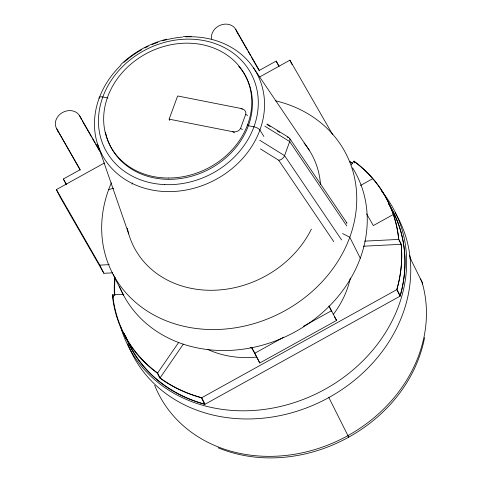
<?xml version="1.0" encoding="UTF-8"?>
<svg xmlns="http://www.w3.org/2000/svg" width="482" height="482" viewBox="0 0 482 482"><rect width="100%" height="100%" fill="white"/><g stroke="black" fill="none" stroke-linecap="round" stroke-linejoin="round"><path stroke-width="0.72" d="M424.6 337.611C407.368 426.064 301.069 481.837 218.099 447.802M169.146 119.156L232.613 131.682C235.541 132.261 239.307 131.333 240.566 128.357L245.706 114.306C246.76 111.378 243.759 108.866 241.096 108.498L177.635 95.966L169.146 119.156L169.809 120.482M341.618 239.958L284.555 155.632L289.694 141.575A5.398 3.525 -48.6 0 0 287.164 137.153M388.793 204.235A147.582 126.103 -26.6 0 1 400.108 296.141L205.037 404.241L201.771 397.71A147.582 126.103 -26.6 0 1 160.066 377.9L157.62 373.002L178.72 342.365M160.066 377.9L183.281 344.196M351.264 164.952L353.794 161.277A147.582 126.103 -26.6 0 1 398.686 239.415L401.138 244.308A147.582 126.103 -26.6 0 1 396.843 289.61L400.108 296.141M120.843 64.576C133.598 52.303 149.559 43.501 166.712 39.156M66.299 184.63L63.341 179.003L80.193 169.664L56.629 128.646A13.177 11.261 -26.6 0 1 62.54 112.493A13.177 11.261 -26.6 0 1 79.675 115.873L100.991 152.987M279.162 66.275L276.174 61.063L259.322 70.402L235.752 29.384A13.177 11.261 -26.6 0 0 220.401 25.154A13.177 11.261 -26.6 0 0 211.568 38.988M112.619 272.848L103.877 273.288L60.485 197.759L56.394 189.595L104.413 162.988M259.647 76.963L289.905 60.196L332.55 134.424M360.482 185.468L372.725 178.689M393.294 214.502L373.327 225.57L366.591 213.845M329.061 306.064L336.587 320.428L259.78 362.988L254.876 353.198L283.759 337.189M303.455 326.278L331.682 310.631M201.771 397.71L396.843 289.61M108.643 189.625L113.71 188.197M364.591 241.139L398.686 239.415M363.338 246.218L401.138 244.308M56.394 189.595L99.786 265.13L109.263 264.648M113.65 296.701L112.728 294.863L123.85 294.303M183.274 36.536L191.203 36.325M107.95 98.003L102.817 96.984A5.272 2.03 20.1 0 0 99.123 98.316M248.061 125.663L253.93 126.82A5.272 2.03 20.1 0 1 259.906 130.056L263.871 136.46M409.929 258.551L410.742 259.25L421.883 281.723A14.08 7.417 -21.3 0 1 422.292 284.073M342.509 233.523L349.781 237.234L360.283 258.201M267.004 123.97L288.658 137.394M241.096 108.498L242.362 109.275M266.986 124.549L270.143 126.501M277.09 130.809L279.614 132.375M245.706 114.306L247.621 115.487M264.835 126.164L289.694 141.575L346.763 225.907M240.566 128.357L242.476 129.537M259.69 140.214L284.555 155.632M232.613 131.682L234.505 132.857M260.394 148.908L278.704 160.265L333.809 241.693M309.625 150.782L253.586 67.98M289.652 138.364L346.944 223.027M278.012 64.739L278.759 66.04M237.138 32.342A13.177 11.261 -26.6 0 1 237.59 33.053L247.32 49.983M248.067 51.285L250.682 55.846M251.435 57.147L259.286 70.818M334.339 316.511L336.587 320.428M250.122 347.45A96.629 82.567 -26.6 0 0 251.502 347.323L254.876 353.198M251.502 347.323L259.78 362.988M82.259 120.849L91.61 137.129M92.357 138.43L94.978 142.985M95.725 144.293L99.467 150.8M56.629 128.646L80.163 170.08M63.341 179.003L66.335 184.214M354.758 162.85L353.842 161.012A147.582 126.103 -26.6 0 1 398.728 239.15L401.181 244.049A147.582 126.103 -26.6 0 1 396.885 289.345L400.156 295.876A147.582 126.103 -26.6 0 0 388.841 203.97M289.905 60.196L292.104 64.594M276.174 61.063L277.704 64.124M235.752 29.384L237.59 33.053M247.718 124.41L248.375 125.724M328.965 306.064L331.58 311.288M328.664 397.168L347.926 435.626A14.056 0.355 61 0 1 348.227 436.806M79.675 115.873L81.512 119.548M113.077 274.318L123.579 295.285M99.786 265.13L103.877 273.288M113.571 297.352L112.348 294.906A147.582 126.103 -26.6 0 0 157.234 373.038L159.687 377.936A147.582 126.103 -26.6 0 0 201.386 397.752L204.657 404.278A147.582 126.103 -26.6 0 1 124.175 333.273M97.599 144.178L128.754 234.047M58.467 132.315A13.177 11.261 -26.6 0 1 57.509 129.983M409.537 255.617A143.63 122.723 -26.6 0 1 410.851 259.684M420.165 278.909A8.784 7.507 -26.6 0 1 421.883 281.723A143.63 122.723 -26.6 0 1 327.242 445.314A143.63 122.723 -26.6 0 1 154.68 385.311M157.62 373.002A147.582 126.103 -26.6 0 1 112.728 294.863M114.83 295.297A147.582 126.103 -26.6 0 1 115.126 277.548M349.691 161.705A147.582 126.103 -26.6 0 1 352.716 163.687M350.348 277.993A96.629 82.567 -26.6 0 1 333.213 314.553M256.406 357.114A96.629 82.567 -26.6 0 1 207.67 349.408M205.037 404.241A147.582 126.103 -26.6 0 1 129.128 343.961M127.278 339.997A147.582 126.103 -26.6 0 1 125.326 335.285M395.095 212.658A149.336 127.603 -26.6 0 1 321.44 401.422A149.336 127.603 -26.6 0 1 127.73 343.967M125.838 338.653A149.336 127.603 -26.6 0 1 124.995 335.954M381.666 191.227A149.336 127.603 -26.6 0 1 320.663 391.595A149.336 127.603 -26.6 0 1 120.512 326.435M114.445 295.333A147.582 126.103 -26.6 0 1 114.746 277.59M349.739 161.446A147.582 126.103 -26.6 0 1 352.764 163.428M185.721 36.861A87.441 74.716 -26.6 0 1 260.25 129.074A87.441 74.716 -26.6 0 1 133.954 184.263A87.441 74.716 -26.6 0 1 120.952 65.16M124.013 62.311A87.441 74.716 -26.6 0 1 141.81 49.634M144.901 47.965A87.441 74.716 -26.6 0 1 148.239 46.32M151.999 44.639A87.441 74.716 -26.6 0 1 157.945 42.338M162.796 40.771A87.441 74.716 -26.6 0 1 182.558 37.066M304.088 143.027A100.256 85.663 -26.6 0 1 320.536 184.618M311.384 229.095A100.256 85.663 -26.6 0 1 210.471 290.285A100.256 85.663 -26.6 0 1 127.296 228.161M275.186 100.708A131.14 112.053 -26.6 0 1 347.805 242.283A131.14 112.053 -26.6 0 1 181.316 325.681A131.14 112.053 -26.6 0 1 111.402 182.756M352.565 167.826A131.14 112.053 -26.6 0 1 290.748 334.159A131.14 112.053 -26.6 0 1 119.415 286.416M132.032 184.166A111.348 95.141 -26.6 0 1 132.646 182.919M284.615 155.632A5.398 3.525 -48.6 0 1 278.735 160.181M346.492 222.913A5.284 4.513 -26.6 0 1 346.871 223.19M238.747 66.269A76.144 65.058 -26.6 0 1 207.103 170.279A76.144 65.058 -26.6 0 1 105.504 132.152M164.543 184.594A82.181 70.221 -26.6 0 0 253.466 78.584A82.181 70.221 -26.6 0 0 117.114 72.529A82.181 70.221 -26.6 0 0 164.543 184.594M168.465 178.021A76.144 65.058 -26.6 0 0 245.971 76.843A76.144 65.058 -26.6 0 0 118.711 76.909A76.144 65.058 -26.6 0 0 168.465 178.021"/></g></svg>
